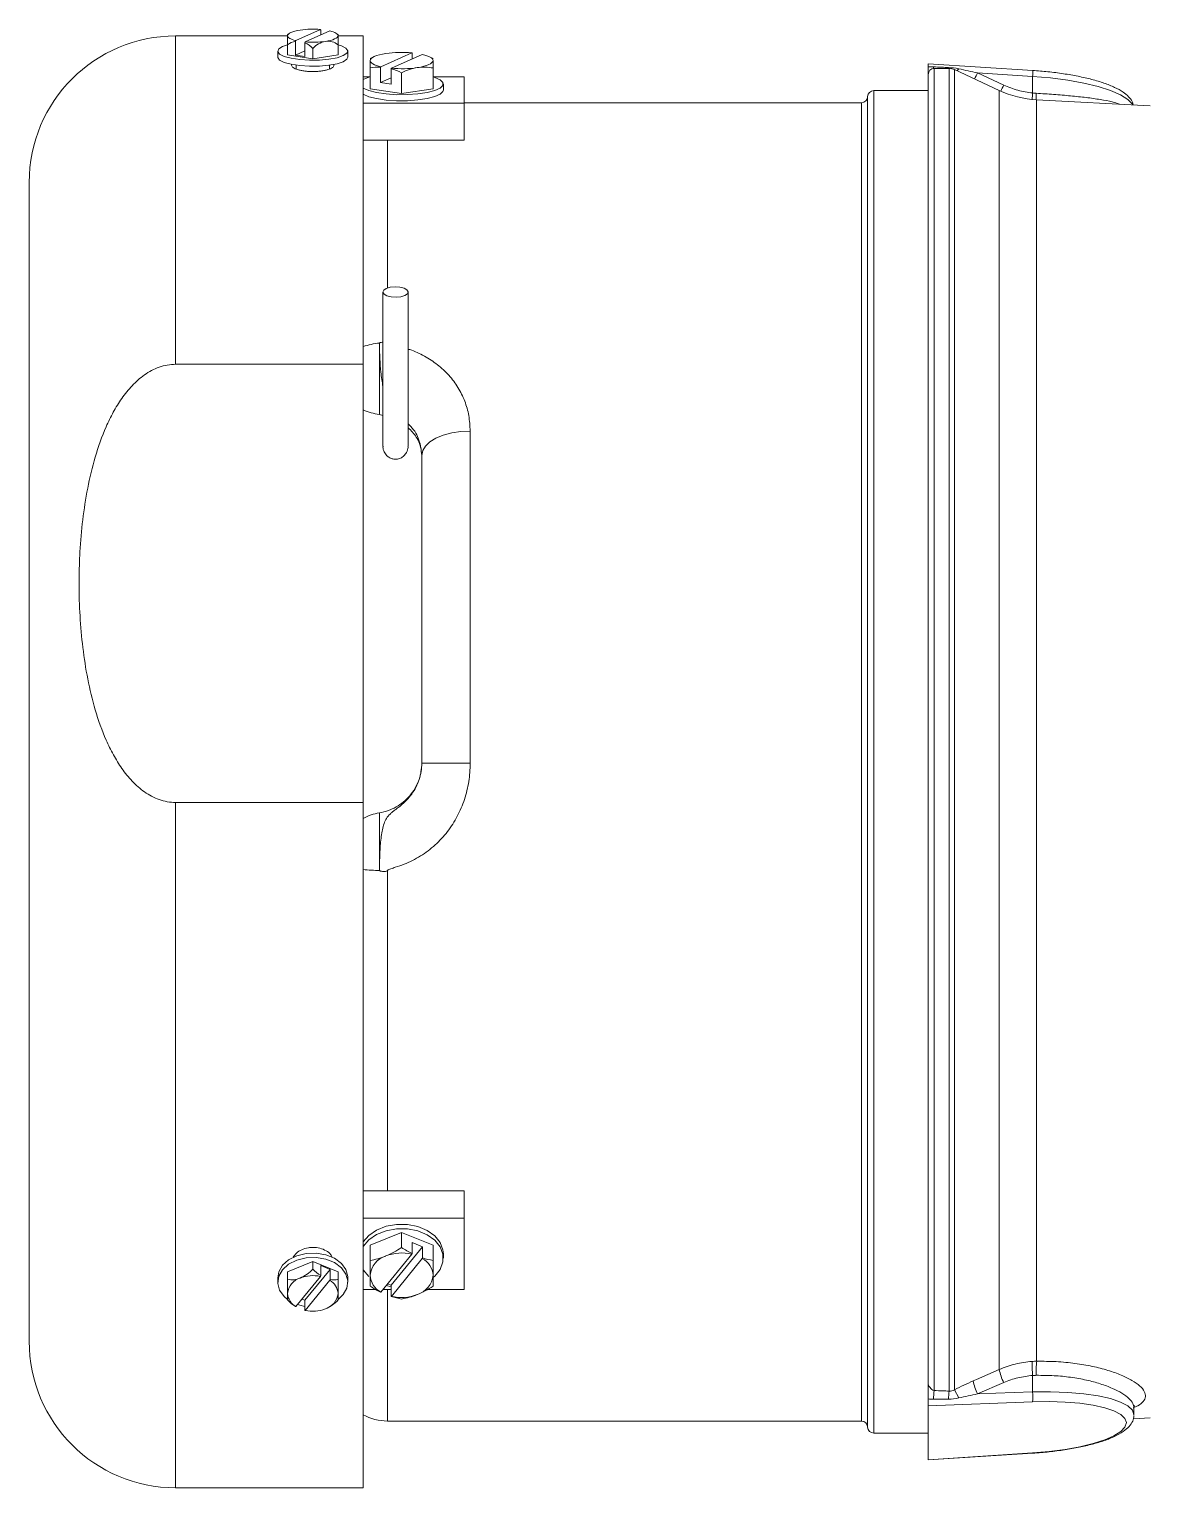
# Paper-space layout '_Top' of a CAD drawing. Header units: inches. Extents: x -11.6 to 6.2, y -5.7 to 3.6.
# Drawn here: x -11.62 to -6.07, y -3.6 to 3.63 of the extents above; entities that cross this region are included whole.
import ezdxf

# ---------------------------------------------------------------- set-up
doc = ezdxf.new("R2010")
doc.units = ezdxf.units.IN
doc.header["$MEASUREMENT"] = 0

psp = doc.layouts.new('_Top')

# ---------------------------------------------------------------- linework, layer by layer
at = {"color": 7, "linetype": 'Continuous', "lineweight": 15}
for p, q in [((-10.1744, 3.6278), (-10.2964, 3.573)), ((-10.1276, 3.6208), (-10.2496, 3.5661)), ((-10.1729, 3.6005), (-10.1729, 3.6252)), ((-10.337, 3.5959), (-10.892, 3.5959)), ((-10.337, 3.6007), (-10.337, 3.5019)), ((-10.2979, 3.5009), (-10.2979, 3.5691)), ((-10.2511, 3.5621), (-10.2511, 3.4939)), ((-10.087, 3.6007), (-10.087, 3.5019)), ((-9.962, 3.5959), (-10.087, 3.5959)), ((-9.962, 3.5959), (-9.962, -3.5959)), ((-10.386, 3.5206), (-10.386, 3.4907)), ((-10.337, 3.5019), (-10.212, 3.4832)), ((-10.2511, 3.5219), (-10.2979, 3.5009)), ((-10.2511, 3.4939), (-10.2979, 3.5009)), ((-10.212, 3.5335), (-10.212, 3.4832)), ((-10.212, 3.4832), (-10.087, 3.5019)), ((-10.038, 3.4907), (-10.038, 3.5206)), ((-9.9102, 3.4926), (-9.928, 3.4838)), ((-9.8745, 3.4434), (-9.7214, 3.5121)), ((-9.6695, 3.5043), (-9.8226, 3.4357)), ((-9.72, 3.5111), (-9.72, 3.4817)), ((-9.616, 3.4838), (-9.6338, 3.4926)), ((-10.317, 3.4547), (-10.317, 3.4504)), ((-10.294, 3.4509), (-10.294, 3.4314)), ((-10.13, 3.432), (-10.13, 3.4509)), ((-10.107, 3.4504), (-10.107, 3.4547)), ((-9.928, 3.3346), (-9.928, 3.4371)), ((-9.876, 3.3655), (-9.876, 3.4412)), ((-9.824, 3.4334), (-9.824, 3.3577)), ((-9.772, 3.3113), (-9.772, 3.4138)), ((-9.616, 3.3346), (-9.616, 3.4371)), ((-6.6438, 3.4246), (-7.162, 3.4578)), ((-7.162, 3.442), (-7.162, 3.4578)), ((-7.162, 3.405), (-7.162, -3.0801)), ((-7.0574, 3.435), (-7.132, 3.435)), ((-6.8095, 3.3256), (-7.032, 3.4294)), ((-6.9172, 3.4125), (-6.7873, 3.3525)), ((-6.6443, 3.395), (-6.9172, 3.4125)), ((-9.962, 3.3927), (-9.9295, 3.3927)), ((-9.928, 3.3346), (-9.772, 3.3113)), ((-9.876, 3.3655), (-9.824, 3.3888)), ((-9.824, 3.3577), (-9.876, 3.3655)), ((-9.772, 3.3113), (-9.616, 3.3346)), ((-9.6145, 3.3927), (-9.462, 3.3927)), ((-9.565, 3.328), (-9.565, 3.358)), ((-9.462, 3.3927), (-9.462, 3.0798)), ((-7.162, 3.325), (-7.432, 3.325)), ((-6.6443, 3.3135), (-6.6443, 3.395)), ((-9.962, 3.2633), (-9.462, 3.2633)), ((-7.492, 3.265), (-9.462, 3.265)), ((-7.462, 3.295), (-7.462, -3.295)), ((-6.062, 3.25), (-6.6244, 3.2795)), ((-9.462, 3.0798), (-9.962, 3.0798)), ((-11.6179, -2.87), (-11.6179, 2.87)), ((-9.8645, 2.3273), (-9.8645, 1.5644)), ((-9.7395, 1.5645), (-9.7395, 2.3273)), ((-9.882, 1.7208), (-9.882, 2.0745)), ((-9.962, 1.9693), (-10.892, 1.9693)), ((-9.882, 1.7208), (-9.8645, 1.7164)), ((-9.432, 1.6385), (-9.432, -0.0069)), ((-9.672, -0.0064), (-9.672, 1.518)), ((-9.672, -0.0064), (-9.432, -0.0069)), ((-10.892, -0.2011), (-9.962, -0.2011)), ((-9.882, -0.538), (-9.882, -0.2524)), ((-9.842, -0.5403), (-9.842, -2.1251)), ((-9.462, -2.1251), (-9.962, -2.1251)), ((-9.462, -2.6131), (-9.462, -2.1251)), ((-9.962, -2.2595), (-9.462, -2.2595)), ((-9.772, -2.3308), (-9.928, -2.3945)), ((-9.772, -2.3308), (-9.772, -2.4058)), ((-9.616, -2.3945), (-9.772, -2.3308)), ((-9.72, -2.4357), (-9.72, -2.3803)), ((-9.72, -2.3803), (-9.668, -2.4016)), ((-9.928, -2.3945), (-9.928, -2.4695)), ((-9.8745, -2.6262), (-9.7214, -2.4387)), ((-9.668, -2.4016), (-9.824, -2.5926)), ((-9.668, -2.4016), (-9.668, -2.457)), ((-9.616, -2.3945), (-9.616, -2.4695)), ((-9.565, -2.4582), (-9.565, -2.4363)), ((-10.212, -2.4752), (-10.337, -2.5262)), ((-10.337, -2.5262), (-10.337, -2.6651)), ((-10.1261, -2.5138), (-10.2511, -2.6669)), ((-10.212, -2.512), (-10.212, -2.4752)), ((-10.212, -2.4752), (-10.087, -2.5262)), ((-10.1261, -2.5138), (-10.1729, -2.4947)), ((-10.1729, -2.4947), (-10.1729, -2.5446)), ((-10.1261, -2.5637), (-10.1261, -2.5138)), ((-10.087, -2.6651), (-10.087, -2.5262)), ((-9.962, -2.5163), (-9.935, -2.5485)), ((-9.6695, -2.4599), (-9.8226, -2.6474)), ((-10.386, -2.5553), (-10.386, -2.5773)), ((-10.1744, -2.5488), (-10.2964, -2.6983)), ((-10.1276, -2.5679), (-10.2496, -2.7174)), ((-10.1744, -2.5488), (-10.1729, -2.5446)), ((-10.1276, -2.5679), (-10.1261, -2.5637)), ((-10.038, -2.5773), (-10.038, -2.5553)), ((-9.8484, -2.5942), (-9.824, -2.5999)), ((-9.824, -2.5926), (-9.8413, -2.5855)), ((-9.824, -2.648), (-9.824, -2.5926)), ((-10.2511, -2.6669), (-10.2658, -2.6609)), ((-10.2511, -2.7168), (-10.2511, -2.6669)), ((-10.0613, -2.6388), (-10.087, -2.6628)), ((-9.962, -2.6131), (-9.8999, -2.6131)), ((-9.8638, -2.6131), (-9.824, -2.6131)), ((-9.6458, -2.6131), (-9.462, -2.6131)), ((-6.7873, -3.0746), (-6.9172, -3.1311)), ((-6.6443, -3.0395), (-6.6443, -3.121)), ((-7.162, -3.1555), (-7.162, -3.4578)), ((-6.6443, -3.1699), (-7.162, -3.1891)), ((-7.0108, -3.1507), (-7.032, -3.1101)), ((-6.9172, -3.1311), (-6.6443, -3.121)), ((-6.1451, -3.2544), (-6.062, -3.25)), ((-6.142, -3.2345), (-6.142, -3.1982)), ((-9.842, -3.265), (-7.492, -3.265)), ((-7.432, -3.325), (-7.162, -3.325)), ((-7.162, -3.4565), (-6.6443, -3.4232)), ((-7.162, -3.4578), (-6.6438, -3.4246)), ((-10.892, -3.5959), (-9.962, -3.5959))]:
    psp.add_line(p, q, dxfattribs=at)
at = {"color": 8, "linetype": 'Continuous', "lineweight": 15}
for p, q in [((-10.892, 3.5959), (-10.892, 1.9693)), ((-7.132, 3.435), (-7.132, -3.114)), ((-7.0612, 3.435), (-7.0616, 3.4393)), ((-7.0574, 3.435), (-7.0574, -3.1168)), ((-7.032, 3.4294), (-7.032, -3.1101)), ((-7.432, 3.325), (-7.432, -3.325)), ((-6.8095, 3.3256), (-6.8095, -3.0099)), ((-7.492, 3.265), (-7.492, -3.265)), ((-6.6244, 3.2795), (-6.6244, -2.9689)), ((-9.842, 3.0798), (-9.842, 2.3475)), ((-10.892, -0.2011), (-10.892, -3.5959)), ((-9.842, -2.6131), (-9.842, -3.265))]:
    psp.add_line(p, q, dxfattribs=at)
at = {"color": 7, "linetype": 'Continuous', "lineweight": 15, "flags": 128}
for points in [[(-10.2745, 3.6249), (-10.2881, 3.6226), (-10.3004, 3.6198), (-10.3112, 3.6166), (-10.3203, 3.6131), (-10.3275, 3.6093), (-10.3327, 3.6053), (-10.3359, 3.6011), (-10.337, 3.5969)], [(-10.087, 3.5969), (-10.0877, 3.6003), (-10.0897, 3.6036), (-10.093, 3.6068), (-10.0976, 3.6099), (-10.1034, 3.6129), (-10.1104, 3.6158), (-10.1185, 3.6184), (-10.1276, 3.6208)], [(-10.0613, 3.4981), (-10.0919, 3.488), (-10.1323, 3.4806), (-10.1791, 3.4764), (-10.2285, 3.4758), (-10.2767, 3.4788), (-10.3196, 3.4852), (-10.3537, 3.4945), (-10.3764, 3.5059), (-10.3858, 3.5185), (-10.3811, 3.5312), (-10.3627, 3.5431), (-10.337, 3.5519)], [(-10.337, 3.5969), (-10.3363, 3.5936), (-10.3343, 3.5902), (-10.331, 3.587), (-10.3264, 3.5839), (-10.3206, 3.5809), (-10.3136, 3.578), (-10.3055, 3.5754), (-10.2964, 3.573)], [(-10.1495, 3.5689), (-10.1359, 3.5712), (-10.1236, 3.574), (-10.1128, 3.5772), (-10.1037, 3.5807), (-10.0965, 3.5845), (-10.0913, 3.5885), (-10.0881, 3.5927), (-10.087, 3.5969)], [(-10.087, 3.5519), (-10.0703, 3.5467), (-10.0476, 3.5353), (-10.0382, 3.5227), (-10.0429, 3.51), (-10.0613, 3.4981)], [(-10.0613, 3.4681), (-10.0919, 3.4581), (-10.1323, 3.4506), (-10.1791, 3.4464), (-10.2285, 3.4458), (-10.2767, 3.4488), (-10.3196, 3.4553), (-10.3537, 3.4645), (-10.3764, 3.4759), (-10.3858, 3.4885), (-10.386, 3.4907)], [(-10.038, 3.4907), (-10.0429, 3.48), (-10.0613, 3.4681)], [(-9.85, 3.5088), (-9.867, 3.5059), (-9.8823, 3.5024), (-9.8958, 3.4984), (-9.9071, 3.4941), (-9.9161, 3.4893), (-9.9227, 3.4843), (-9.9267, 3.4791), (-9.928, 3.4739)], [(-9.928, 3.4739), (-9.9271, 3.4696), (-9.9245, 3.4653), (-9.9201, 3.4612), (-9.914, 3.4572), (-9.9063, 3.4533), (-9.8971, 3.4497), (-9.8865, 3.4464), (-9.8745, 3.4434)], [(-9.694, 3.4389), (-9.677, 3.4418), (-9.6617, 3.4453), (-9.6482, 3.4493), (-9.6369, 3.4537), (-9.6279, 3.4584), (-9.6213, 3.4634), (-9.6173, 3.4686), (-9.616, 3.4739)], [(-9.616, 3.4739), (-9.6169, 3.4782), (-9.6195, 3.4824), (-9.6239, 3.4866), (-9.63, 3.4906), (-9.6377, 3.4944), (-9.6469, 3.498), (-9.6575, 3.5013), (-9.6695, 3.5043)], [(-9.962, 3.3367), (-9.9345, 3.3248), (-9.896, 3.3151), (-9.8491, 3.3082), (-9.7971, 3.3048), (-9.7433, 3.3049), (-9.6915, 3.3086), (-9.6451, 3.3156), (-9.6073, 3.3255), (-9.5806, 3.3376), (-9.5668, 3.351), (-9.5668, 3.3649), (-9.5806, 3.3784), (-9.6073, 3.3904), (-9.6145, 3.3927)], [(-9.9295, 3.3927), (-9.9345, 3.3912), (-9.962, 3.3792)], [(-9.962, 3.3068), (-9.9345, 3.2948), (-9.896, 3.2851), (-9.8491, 3.2783), (-9.7971, 3.2748), (-9.7433, 3.275), (-9.6915, 3.2787), (-9.6451, 3.2857), (-9.6073, 3.2956), (-9.5806, 3.3076), (-9.5668, 3.3211), (-9.565, 3.328)], [(-9.8444, 2.308), (-9.8588, 2.3163), (-9.8645, 2.3263), (-9.8606, 2.3364), (-9.8479, 2.3451), (-9.8281, 2.3511), (-9.8044, 2.3535), (-9.7803, 2.3519), (-9.7596, 2.3466), (-9.7452, 2.3383), (-9.7395, 2.3283), (-9.7434, 2.3182), (-9.7561, 2.3095), (-9.7759, 2.3034), (-9.7996, 2.3011), (-9.8237, 2.3027), (-9.8444, 2.308)], [(-9.432, 1.6385), (-9.4788, 1.6362), (-9.5238, 1.6293), (-9.5653, 1.6182), (-9.6017, 1.6032), (-9.6316, 1.585), (-9.6537, 1.5641), (-9.6674, 1.5415), (-9.672, 1.518)], [(-9.565, -2.4363), (-9.5668, -2.4173), (-9.5806, -2.3806), (-9.6073, -2.3476), (-9.6451, -2.3206), (-9.6915, -2.3014), (-9.7433, -2.2913), (-9.7971, -2.291), (-9.8491, -2.3004), (-9.896, -2.319), (-9.9345, -2.3456), (-9.962, -2.3782)], [(-9.6154, -2.554), (-9.6073, -2.5469), (-9.5806, -2.5139), (-9.5668, -2.4772), (-9.5668, -2.4392), (-9.5806, -2.4025), (-9.6073, -2.3695), (-9.6451, -2.3425), (-9.6915, -2.3233), (-9.7433, -2.3132), (-9.7971, -2.3129), (-9.8491, -2.3224), (-9.896, -2.341), (-9.9345, -2.3675), (-9.962, -2.4001), (-9.962, -2.4001)], [(-10.386, -2.5553), (-10.3811, -2.5263), (-10.3627, -2.4938), (-10.3321, -2.4663), (-10.2917, -2.446), (-10.2449, -2.4345), (-10.1955, -2.4329), (-10.1473, -2.4411), (-10.1044, -2.4586), (-10.0703, -2.484), (-10.0476, -2.5151), (-10.0382, -2.5495), (-10.038, -2.5553)], [(-10.337, -2.6628), (-10.3537, -2.6486), (-10.3764, -2.6175), (-10.3858, -2.5831), (-10.3811, -2.5482), (-10.3627, -2.5157), (-10.3321, -2.4882), (-10.2917, -2.4679), (-10.2449, -2.4564), (-10.1955, -2.4548), (-10.1473, -2.463), (-10.1044, -2.4805), (-10.0703, -2.5059), (-10.0476, -2.537), (-10.0382, -2.5714), (-10.0429, -2.6063), (-10.0613, -2.6388)], [(-10.2511, -2.6971), (-10.2767, -2.6915), (-10.2879, -2.688)], [(-6.9394, -3.0664), (-6.9233, -3.0594), (-6.8664, -3.0346), (-6.8095, -3.0099)], [(-6.6443, -3.4232), (-6.5625, -3.4162), (-6.4837, -3.4058), (-6.4102, -3.3923), (-6.3442, -3.3761), (-6.2873, -3.3577), (-6.2413, -3.3377), (-6.2075, -3.3165), (-6.1869, -3.2947), (-6.1799, -3.2731), (-6.1869, -3.2521), (-6.2075, -3.2325), (-6.2413, -3.2147), (-6.2873, -3.1993), (-6.3442, -3.1866), (-6.4102, -3.1772), (-6.4837, -3.1711), (-6.5625, -3.1687), (-6.6443, -3.1699)]]:
    psp.add_lwpolyline(points, dxfattribs=at)
at = {"color": 8, "linetype": 'Continuous', "lineweight": 15, "flags": 128}
for points in [[(-7.1356, 3.4348), (-7.1358, 3.4373), (-7.1362, 3.4424)], [(-6.1475, 3.2545), (-6.1495, 3.2579), (-6.1719, 3.2813), (-6.2085, 3.3041), (-6.2582, 3.3256), (-6.3197, 3.3453), (-6.3911, 3.3625), (-6.4706, 3.3767), (-6.5558, 3.3877), (-6.6443, 3.395)], [(-6.6443, -3.121), (-6.5558, -3.12), (-6.4706, -3.123), (-6.3911, -3.1298), (-6.3197, -3.1403), (-6.2582, -3.1542), (-6.2085, -3.1711), (-6.1719, -3.1905), (-6.1495, -3.2118), (-6.142, -3.2345)], [(-6.6438, -3.4246), (-6.6439, -3.4245), (-6.6443, -3.4232)]]:
    psp.add_lwpolyline(points, dxfattribs=at)
at = {"color": 7, "linetype": 'Continuous', "lineweight": 15}
for centre, radius, start, end in [((-10.2117, 3.1764), 0.4529, 85.27084, 97.96967), ((-10.2609, 3.5767), 0.1004, 28.82732, 30.52776), ((-10.892, 2.87), 0.7259, 90, 180), ((-10.212, 3.4907), 0.1665, 136.8483, 138.65222), ((-10.2878, 3.4923), 0.0775, 97.48333, 129.41826), ((-10.0377, 3.4732), 0.2773, 158.90335, 159.76722), ((-9.9909, 3.4662), 0.2773, 158.90335, 159.76722), ((-10.2968, 3.4588), 0.1129, 41.37472, 66.16853), ((-10.2123, 4.0174), 0.4529, 265.27084, 277.96967), ((-10.1315, 3.4642), 0.1062, 99.76074, 139.29898), ((-10.1369, 3.4909), 0.079, 50.85032, 99.18675), ((-10.212, 3.4907), 0.1665, 41.34778, 43.1517), ((-9.7716, 2.9486), 0.5657, 84.91186, 97.96618), ((-9.7724, 3.9991), 0.5657, 264.91186, 277.96618), ((-7.132, 3.405), 0.03, 90, 180), ((-7.0574, 3.375), 0.06, 65, 90), ((-7.432, 3.295), 0.03, 90, 180), ((-6.5982, 3.7788), 0.5, 245, 267), ((-7.492, 3.295), 0.03, 270, 0), ((-9.8468, 1.7213), 0.355, 95.69226, 108.93909), ((-9.8498, 0.7389), 1.2773, 264.96195, 268.55681), ((-9.8178, -2.5535), 0.1107, 106.92966, 174.60729), ((-9.7718, -2.6461), 0.2134, 76.35284, 111.49944), ((-10.3416, -2.3964), 0.1737, 292.73882, 318.27968), ((-10.0796, -2.3933), 0.1778, 221.89101, 238.37202), ((-9.7167, -2.5491), 0.1009, 3.41272, 62.08478), ((-10.2487, -2.6415), 0.0887, 106.92966, 174.60729), ((-10.3151, -2.4692), 0.0963, 256.84529, 294.91162), ((-10.2118, -2.7156), 0.1709, 77.33371, 111.50432), ((-10.1668, -2.6376), 0.0799, 3.18873, 60.6281), ((-10.108, -2.4847), 0.0811, 257.11516, 285.02735), ((-9.8273, -2.537), 0.1009, 183.41272, 242.08478), ((-9.7262, -2.5326), 0.1107, 286.92966, 354.60729), ((-10.2572, -2.6287), 0.0799, 183.18873, 240.6281), ((-10.2046, -2.5463), 0.1778, 221.89101, 238.37202), ((-10.1753, -2.6248), 0.0887, 286.92966, 354.60729), ((-10.2166, -2.5495), 0.1737, 292.73882, 318.27968), ((-9.7722, -2.44), 0.2134, 256.35284, 291.49944), ((-10.2897, -2.6789), 0.0206, 246.58662, 250.99928), ((-10.2429, -2.698), 0.0206, 246.58662, 250.99928), ((-10.2122, -2.5506), 0.1709, 257.33371, 291.50432), ((-10.892, -2.87), 0.7259, 180, 270), ((-6.5809, -2.9676), 0.2326, 190.48446, 207.40582), ((-6.1346, -2.9848), 0.5126, 178.33901, 186.12572), ((-6.2184, -3.0155), 0.4086, 173.44286, 183.23425), ((-6.7109, -3.0242), 0.2323, 190.46511, 207.41078), ((-6.7895, -3.1691), 0.3469, 170.86832, 178.02759), ((-6.7546, -3.1693), 0.3073, 170.14809, 177.62196), ((-6.964, -3.1455), 0.3207, 355.62573, 4.37427), ((-9.842, -3.015), 0.25, 241.3146, 270), ((-7.492, -3.295), 0.03, 0, 90), ((-7.432, -3.295), 0.03, 180, 270)]:
    psp.add_arc(centre, radius, start, end, dxfattribs=at)
at = {"color": 8, "linetype": 'Continuous', "lineweight": 15}
for centre, radius, start, end in [((-7.0903, 3.485), 0.095, 319.26366, 326.7961), ((-7.3767, 3.6308), 0.5088, 330.8476, 334.59372), ((-6.7857, 3.412), 0.1424, 353.13138, 5.05287), ((-7.2222, 3.5581), 0.4811, 330.67752, 334.69227), ((-5.4674, 3.2007), 1.1823, 174.52687, 176.09692), ((-6.1864, 3.2918), 0.4405, 177.38023, 181.58364)]:
    psp.add_arc(centre, radius, start, end, dxfattribs=at)
at = {"color": 7, "linetype": 'Continuous', "lineweight": 15}
for points, knots in [([(-9.928, 3.4739), (-9.928, 3.4699), (-9.928, 3.4647), (-9.928, 3.4522), (-9.928, 3.445), (-9.928, 3.4371)], [0, 0, 0, 0, 0.5, 0.5, 1, 1, 1, 1]), ([(-10.317, 3.4504), (-10.317, 3.4484), (-10.3163, 3.4465), (-10.3137, 3.4427), (-10.3116, 3.4407), (-10.3064, 3.437), (-10.3031, 3.4352), (-10.2955, 3.4318), (-10.2911, 3.4302), (-10.2814, 3.4273), (-10.2761, 3.426), (-10.2647, 3.4236), (-10.2585, 3.4226), (-10.2459, 3.421), (-10.2393, 3.4204), (-10.2257, 3.4196), (-10.2189, 3.4193), (-10.2052, 3.4193), (-10.1983, 3.4196), (-10.1848, 3.4204), (-10.1782, 3.421), (-10.1655, 3.4226), (-10.1594, 3.4236), (-10.148, 3.4259), (-10.1427, 3.4273), (-10.1329, 3.4302), (-10.1285, 3.4318), (-10.1209, 3.4352), (-10.1176, 3.437), (-10.1124, 3.4407), (-10.1104, 3.4426), (-10.1077, 3.4465), (-10.107, 3.4484), (-10.107, 3.4504)], [0, 0, 0, 0, 0.0625, 0.0625, 0.125, 0.125, 0.1875, 0.1875, 0.25, 0.25, 0.3125, 0.3125, 0.375, 0.375, 0.4375, 0.4375, 0.5, 0.5, 0.5625, 0.5625, 0.625, 0.625, 0.6875, 0.6875, 0.75, 0.75, 0.8125, 0.8125, 0.875, 0.875, 0.9375, 0.9375, 1, 1, 1, 1]), ([(-9.694, 3.4389), (-9.6808, 3.4409), (-9.6675, 3.4416), (-9.6416, 3.4408), (-9.6287, 3.4393), (-9.616, 3.4371)], [0, 0, 0, 0, 0.5, 0.5, 1, 1, 1, 1]), ([(-7.162, 3.442), (-7.162, 3.4364), (-7.162, 3.4316), (-7.162, 3.4232), (-7.162, 3.4196), (-7.162, 3.4131), (-7.162, 3.4104), (-7.162, 3.4054), (-7.162, 3.4035), (-7.162, 3.3988), (-7.162, 3.3961), (-7.162, 3.3932)], [0, 0, 0, 0, 0.25, 0.25, 0.5, 0.5, 0.75, 0.75, 0.875, 0.875, 1, 1, 1, 1]), ([(-7.1362, 3.4424), (-7.1225, 3.4418), (-7.1087, 3.4412), (-7.095, 3.4407), (-7.0839, 3.4402), (-7.0727, 3.4397), (-7.0616, 3.4393)], [0, 0, 0, 0, 0.001049059, 0.001049059, 0.001049059, 0.001898795, 0.001898795, 0.001898795, 0.001898795]), ([(-6.1461, 3.2544), (-6.1476, 3.2601), (-6.1516, 3.2756), (-6.1691, 3.2965), (-6.1967, 3.3195), (-6.2368, 3.3416), (-6.289, 3.3625), (-6.3501, 3.3808), (-6.4179, 3.3964), (-6.4912, 3.409), (-6.567, 3.4188), (-6.6187, 3.4227), (-6.6438, 3.4246)], [0, 0, 0, 0, 0.047704, 0.129737, 0.226336, 0.340155, 0.455778, 0.568168, 0.67865, 0.788123, 0.89706, 1, 1, 1, 1]), ([(-6.7873, 3.3525), (-6.7646, 3.342), (-6.7413, 3.3335), (-6.6936, 3.3205), (-6.6692, 3.316), (-6.6443, 3.3135)], [0, 0, 0, 0, 0.5, 0.5, 1, 1, 1, 1]), ([(-10.892, 1.9693), (-10.9058, 1.9693), (-10.9196, 1.968), (-10.9468, 1.9632), (-10.9604, 1.9596), (-10.9864, 1.9504), (-10.999, 1.9449), (-11.0234, 1.932), (-11.0352, 1.9247), (-11.0687, 1.9011), (-11.0889, 1.883), (-11.1169, 1.8534), (-11.1259, 1.8431), (-11.1429, 1.8221), (-11.151, 1.8113), (-11.1741, 1.7783), (-11.188, 1.7555), (-11.2137, 1.7086), (-11.2255, 1.6844), (-11.2579, 1.6108), (-11.2755, 1.5607), (-11.3053, 1.4591), (-11.3175, 1.4076), (-11.3378, 1.3037), (-11.3459, 1.2511), (-11.3585, 1.1456), (-11.3631, 1.0927), (-11.3676, 1.0133), (-11.3687, 0.9868), (-11.3698, 0.947), (-11.3701, 0.9337), (-11.3704, 0.9072), (-11.3705, 0.8938), (-11.3703, 0.7749), (-11.3644, 0.67), (-11.3455, 0.5141), (-11.3374, 0.4623), (-11.3173, 0.3594), (-11.3051, 0.3082), (-11.2752, 0.2067), (-11.2573, 0.156), (-11.2251, 0.0829), (-11.2134, 0.059), (-11.1877, 0.0122), (-11.1737, -0.0107), (-11.1426, -0.0549), (-11.1258, -0.076), (-11.0979, -0.1053), (-11.0881, -0.1148), (-11.0676, -0.1327), (-11.0569, -0.1412), (-11.0346, -0.1568), (-11.023, -0.164), (-10.9989, -0.1767), (-10.9862, -0.1823), (-10.9602, -0.1915), (-10.9469, -0.195), (-10.9198, -0.1998), (-10.9058, -0.2011), (-10.892, -0.2011)], [0, 0, 0, 0, 0.015625, 0.015625, 0.03125, 0.03125, 0.046875, 0.046875, 0.0625, 0.0625, 0.09375, 0.09375, 0.109375, 0.109375, 0.125, 0.125, 0.15625, 0.15625, 0.1875, 0.1875, 0.25, 0.25, 0.3125, 0.3125, 0.375, 0.375, 0.4375, 0.4375, 0.46875, 0.46875, 0.484375, 0.484375, 0.5, 0.5, 0.625, 0.625, 0.6875, 0.6875, 0.75, 0.75, 0.8125, 0.8125, 0.84375, 0.84375, 0.875, 0.875, 0.90625, 0.90625, 0.921875, 0.921875, 0.9375, 0.9375, 0.953125, 0.953125, 0.96875, 0.96875, 0.984375, 0.984375, 1, 1, 1, 1]), ([(-9.7395, 1.6552), (-9.7248, 1.6405), (-9.6919, 1.6078), (-9.6741, 1.5554), (-9.6725, 1.5218), (-9.672, 1.5122)], [0, 0, 0, 0, 0.367956, 0.820722, 1, 1, 1, 1]), ([(-9.8444, 1.5167), (-9.8494, 1.523), (-9.8594, 1.5354), (-9.8651, 1.5527), (-9.8639, 1.5623), (-9.8636, 1.5644)], [0, 0, 0, 0, 0.43884, 0.875812, 1, 1, 1, 1]), ([(-9.7403, 1.5644), (-9.7401, 1.5623), (-9.7389, 1.5515), (-9.7457, 1.5337), (-9.7593, 1.5153), (-9.777, 1.5034), (-9.7964, 1.4983), (-9.8153, 1.4998), (-9.8318, 1.5061), (-9.8402, 1.5131), (-9.8444, 1.5167)], [0, 0, 0, 0, 0.049042, 0.241108, 0.399556, 0.53056, 0.662266, 0.777145, 0.887227, 1, 1, 1, 1]), ([(-9.672, -0.0055), (-9.672, -0.0201), (-9.6733, -0.0347), (-9.6771, -0.0565), (-9.6787, -0.0638), (-9.6826, -0.078), (-9.6848, -0.085), (-9.6923, -0.1056), (-9.6986, -0.1188), (-9.7134, -0.1444), (-9.722, -0.1565), (-9.7409, -0.1787), (-9.7513, -0.189), (-9.7742, -0.2079), (-9.7863, -0.2162), (-9.8118, -0.2306), (-9.8252, -0.2367), (-9.8532, -0.2465), (-9.8674, -0.2501), (-9.882, -0.2524)], [0, 0, 0, 0, 0.125, 0.125, 0.1875, 0.1875, 0.25, 0.25, 0.375, 0.375, 0.5, 0.5, 0.625, 0.625, 0.75, 0.75, 0.875, 0.875, 1, 1, 1, 1]), ([(-9.8816, -0.5386), (-9.8816, -0.5114), (-9.881, -0.4834), (-9.8786, -0.429), (-9.8768, -0.4028), (-9.8725, -0.3663), (-9.8709, -0.3548), (-9.8668, -0.333), (-9.8644, -0.3226), (-9.8584, -0.3033), (-9.8549, -0.2945), (-9.8459, -0.2779), (-9.8403, -0.2702), (-9.8297, -0.2591), (-9.8258, -0.2555), (-9.8173, -0.2482), (-9.8128, -0.2446), (-9.8032, -0.2373), (-9.7982, -0.2335), (-9.788, -0.2257), (-9.7828, -0.2216), (-9.7674, -0.209), (-9.7574, -0.2001), (-9.7387, -0.1807), (-9.7298, -0.1702), (-9.7138, -0.1481), (-9.7067, -0.1365), (-9.6943, -0.1123), (-9.689, -0.0997), (-9.6763, -0.0606), (-9.672, -0.0338), (-9.672, -0.0064)], [0, 0, 0, 0, 0.125, 0.125, 0.25, 0.25, 0.3125, 0.3125, 0.375, 0.375, 0.4375, 0.4375, 0.5, 0.5, 0.53125, 0.53125, 0.5625, 0.5625, 0.59375, 0.59375, 0.625, 0.625, 0.6875, 0.6875, 0.75, 0.75, 0.8125, 0.8125, 0.875, 0.875, 1, 1, 1, 1]), ([(-9.432, -0.0069), (-9.432, -0.0375), (-9.4344, -0.0676), (-9.4439, -0.1272), (-9.451, -0.1567), (-9.4701, -0.2145), (-9.4819, -0.2423), (-9.503, -0.2822), (-9.5105, -0.2952), (-9.5268, -0.3207), (-9.5356, -0.3332), (-9.5633, -0.3692), (-9.5837, -0.3914), (-9.6171, -0.4217), (-9.6287, -0.4313), (-9.6528, -0.4496), (-9.6654, -0.4582), (-9.7042, -0.4822), (-9.7316, -0.4959), (-9.7741, -0.5127), (-9.7885, -0.5176), (-9.8103, -0.5246), (-9.8176, -0.5268), (-9.8284, -0.5304), (-9.8321, -0.5316), (-9.8373, -0.5338), (-9.8391, -0.5346), (-9.8414, -0.5362), (-9.8422, -0.5368), (-9.8428, -0.5381), (-9.8429, -0.5386), (-9.8426, -0.5395), (-9.8423, -0.5399), (-9.842, -0.5403)], [0, 0, 0, 0, 0.125, 0.125, 0.25, 0.25, 0.375, 0.375, 0.4375, 0.4375, 0.5, 0.5, 0.625, 0.625, 0.6875, 0.6875, 0.75, 0.75, 0.875, 0.875, 0.9375, 0.9375, 0.96875, 0.96875, 0.984375, 0.984375, 0.992188, 0.992188, 0.996094, 0.996094, 0.998047, 0.998047, 1, 1, 1, 1]), ([(-9.962, -0.2798), (-9.9497, -0.2731), (-9.9366, -0.2673), (-9.9098, -0.2581), (-9.8961, -0.2547), (-9.882, -0.2524)], [0, 0, 0, 0, 0.5, 0.5, 1, 1, 1, 1]), ([(-9.8816, -0.5386), (-9.8811, -0.5393), (-9.8803, -0.5397), (-9.8787, -0.5403), (-9.8779, -0.5406), (-9.8755, -0.5413), (-9.8738, -0.5416), (-9.8688, -0.5423), (-9.8654, -0.5426), (-9.8587, -0.5427), (-9.8553, -0.5426), (-9.8486, -0.542), (-9.8452, -0.5414), (-9.842, -0.5403)], [0, 0, 0, 0, 0.0625, 0.0625, 0.125, 0.125, 0.25, 0.25, 0.5, 0.5, 0.75, 0.75, 1, 1, 1, 1]), ([(-10.3087, -2.4533), (-10.3042, -2.4464), (-10.2945, -2.4316), (-10.2677, -2.415), (-10.2386, -2.4063), (-10.2077, -2.4039), (-10.1765, -2.4077), (-10.1456, -2.4208), (-10.1241, -2.437), (-10.1181, -2.4493), (-10.1161, -2.4535)], [0, 0, 0, 0, 0.125813, 0.268219, 0.41057, 0.499917, 0.642046, 0.784172, 0.92641, 1, 1, 1, 1]), ([(-9.85, -2.4475), (-9.8632, -2.4529), (-9.8765, -2.4574), (-9.9024, -2.4646), (-9.9153, -2.4673), (-9.928, -2.4695)], [0, 0, 0, 0, 0.5, 0.5, 1, 1, 1, 1]), ([(-9.616, -2.543), (-9.616, -2.5322), (-9.616, -2.5205), (-9.616, -2.4959), (-9.616, -2.4829), (-9.616, -2.4695)], [0, 0, 0, 0, 0.5, 0.5, 1, 1, 1, 1]), ([(-9.928, -2.543), (-9.928, -2.5539), (-9.928, -2.5637), (-9.928, -2.5815), (-9.928, -2.5895), (-9.928, -2.5969)], [0, 0, 0, 0, 0.5, 0.5, 1, 1, 1, 1]), ([(-9.694, -2.6386), (-9.6808, -2.6332), (-9.6675, -2.6268), (-9.6416, -2.6128), (-9.6287, -2.6051), (-9.616, -2.5969)], [0, 0, 0, 0, 0.5, 0.5, 1, 1, 1, 1]), ([(-6.8095, -3.0099), (-6.7838, -2.9988), (-6.7574, -2.9899), (-6.7031, -2.9765), (-6.6752, -2.9721), (-6.647, -2.9699)], [0, 0, 0, 0, 0.5, 0.5, 1, 1, 1, 1]), ([(-7.162, -3.0801), (-7.162, -3.0808), (-7.1619, -3.0816), (-7.1612, -3.0842), (-7.1606, -3.0859), (-7.1587, -3.0899), (-7.1576, -3.0921), (-7.1551, -3.0961), (-7.1538, -3.0979), (-7.1498, -3.1032), (-7.1469, -3.1063), (-7.1404, -3.1114), (-7.1366, -3.1135), (-7.132, -3.114)], [0, 0, 0, 0, 0.125, 0.125, 0.25, 0.25, 0.375, 0.375, 0.5, 0.5, 0.75, 0.75, 1, 1, 1, 1]), ([(-7.162, -3.1555), (-7.162, -3.1486), (-7.162, -3.142), (-7.162, -3.1292), (-7.162, -3.1231), (-7.162, -3.1114), (-7.162, -3.1058), (-7.162, -3.0969), (-7.162, -3.0938), (-7.162, -3.0871), (-7.162, -3.0836), (-7.162, -3.0801)], [0, 0, 0, 0, 0.25, 0.25, 0.5, 0.5, 0.75, 0.75, 0.875, 0.875, 1, 1, 1, 1]), ([(-6.6443, -3.0395), (-6.6692, -3.0413), (-6.6936, -3.0452), (-6.7413, -3.0569), (-6.7646, -3.0648), (-6.7873, -3.0746)], [0, 0, 0, 0, 0.5, 0.5, 1, 1, 1, 1]), ([(-7.0616, -3.1566), (-7.0727, -3.1567), (-7.0839, -3.1567), (-7.095, -3.1568), (-7.1087, -3.1569), (-7.1225, -3.157), (-7.1362, -3.1571)], [0, 0, 0, 0, 0.000849736, 0.000849736, 0.000849736, 0.001898795, 0.001898795, 0.001898795, 0.001898795]), ([(-7.132, -3.114), (-7.1183, -3.1145), (-7.1045, -3.115), (-7.0908, -3.1155), (-7.0796, -3.1159), (-7.0685, -3.1163), (-7.0574, -3.1168)], [0, 0, 0, 0, 0.001051433, 0.001051433, 0.001051433, 0.001903169, 0.001903169, 0.001903169, 0.001903169]), ([(-7.0574, -3.1168), (-7.0529, -3.1171), (-7.0483, -3.1166), (-7.0398, -3.1142), (-7.0358, -3.1124), (-7.032, -3.1101)], [0, 0, 0, 0, 0.5, 0.5, 1, 1, 1, 1]), ([(-6.6438, -3.4246), (-6.6299, -3.4236), (-6.5895, -3.4207), (-6.5237, -3.4135), (-6.4489, -3.4022), (-6.3792, -3.388), (-6.3162, -3.3712), (-6.2609, -3.352), (-6.2142, -3.3301), (-6.1791, -3.3067), (-6.1561, -3.2812), (-6.1433, -3.2575), (-6.1434, -3.2424), (-6.1435, -3.2375)], [0, 0, 0, 0, 0.054391, 0.158017, 0.261843, 0.365968, 0.470641, 0.576293, 0.683726, 0.79448, 0.885631, 0.96235, 1, 1, 1, 1]), ([(-6.1417, -3.1978), (-6.1418, -3.1968), (-6.1423, -3.1932), (-6.1381, -3.187), (-6.1396, -3.1884), (-6.1398, -3.1886)], [0, 0, 0, 0, 0.230567, 0.889907, 1, 1, 1, 1])]:
    psp.add_open_spline(points, degree=3, knots=knots, dxfattribs=at)
for points in [[(-9.7214, 3.5121), (-9.721, 3.5118), (-9.7205, 3.5114), (-9.72, 3.5111)], [(-9.616, 3.4371), (-9.616, 3.4529), (-9.616, 3.4659), (-9.616, 3.4739)], [(-9.876, 3.4412), (-9.8938, 3.4417), (-9.911, 3.44), (-9.928, 3.4371)], [(-9.876, 3.4412), (-9.8755, 3.4419), (-9.875, 3.4427), (-9.8745, 3.4434)], [(-9.8226, 3.4357), (-9.823, 3.4349), (-9.8235, 3.4342), (-9.824, 3.4334)], [(-9.772, 3.4138), (-9.789, 3.4218), (-9.8065, 3.4287), (-9.824, 3.4334)], [(-9.772, 3.4138), (-9.7465, 3.4258), (-9.7206, 3.4349), (-9.694, 3.4389)], [(-7.162, 3.442), (-7.1534, 3.4426), (-7.1448, 3.4427), (-7.1362, 3.4424)], [(-7.0616, 3.4393), (-7.0445, 3.4385), (-7.0275, 3.4365), (-7.0108, 3.433)], [(-7.0108, 3.433), (-6.9796, 3.4262), (-6.9484, 3.4194), (-6.9172, 3.4125)], [(-6.6443, 3.3135), (-6.6383, 3.3128), (-6.6324, 3.3123), (-6.6264, 3.3119)], [(-9.8816, 2.075), (-9.8817, 2.0748), (-9.8819, 2.0746), (-9.882, 2.0745)], [(-9.882, 1.7208), (-9.9102, 1.7246), (-9.9369, 1.7321), (-9.962, 1.7433)], [(-9.8816, -0.5386), (-9.8817, -0.5384), (-9.8819, -0.5382), (-9.882, -0.538)], [(-9.772, -2.4058), (-9.7975, -2.4223), (-9.8234, -2.4367), (-9.85, -2.4475)], [(-9.72, -2.4357), (-9.7378, -2.4269), (-9.755, -2.4168), (-9.772, -2.4058)], [(-9.7214, -2.4387), (-9.721, -2.4377), (-9.7205, -2.4367), (-9.72, -2.4357)], [(-9.928, -2.4695), (-9.928, -2.4964), (-9.928, -2.5213), (-9.928, -2.543)], [(-9.668, -2.457), (-9.6685, -2.4579), (-9.669, -2.4589), (-9.6695, -2.4599)], [(-9.616, -2.4695), (-9.633, -2.4666), (-9.6505, -2.4626), (-9.668, -2.457)], [(-9.876, -2.6268), (-9.8938, -2.618), (-9.911, -2.6078), (-9.928, -2.5969)], [(-9.616, -2.5969), (-9.616, -2.5821), (-9.616, -2.5647), (-9.616, -2.543)], [(-9.876, -2.6268), (-9.8755, -2.6266), (-9.875, -2.6264), (-9.8745, -2.6262)], [(-9.8226, -2.6474), (-9.823, -2.6476), (-9.8235, -2.6478), (-9.824, -2.648)], [(-9.772, -2.6606), (-9.789, -2.6576), (-9.8065, -2.6536), (-9.824, -2.648)], [(-9.772, -2.6606), (-9.7465, -2.6562), (-9.7206, -2.6494), (-9.694, -2.6386)], [(-6.647, -2.9699), (-6.6394, -2.9694), (-6.6319, -2.969), (-6.6244, -2.9689)], [(-7.032, -3.1101), (-7.0014, -3.0943), (-6.9705, -3.0799), (-6.9394, -3.0664)], [(-6.6264, -3.0386), (-6.6324, -3.0387), (-6.6383, -3.039), (-6.6443, -3.0395)], [(-7.1362, -3.1571), (-7.1448, -3.1572), (-7.1534, -3.1567), (-7.162, -3.1555)], [(-7.0108, -3.1507), (-7.0275, -3.1545), (-7.0445, -3.1565), (-7.0616, -3.1566)], [(-6.9172, -3.1311), (-6.9484, -3.1372), (-6.9796, -3.1436), (-7.0108, -3.1507)]]:
    psp.add_open_spline(points, degree=3, dxfattribs=at)
at = {"color": 8, "linetype": 'Continuous', "lineweight": 15}
for points, knots in [([(-6.6264, 3.3119), (-6.5976, 3.31), (-6.5391, 3.3061), (-6.4557, 3.2991), (-6.3775, 3.2909), (-6.3085, 3.2811), (-6.2524, 3.2704), (-6.2259, 3.2618), (-6.2143, 3.258)], [0, 0, 0, 0, 0.1710644, 0.3471597, 0.5182503, 0.694247, 0.8666315, 1, 1, 1, 1]), ([(-9.8816, 2.075), (-9.8814, 2.0752), (-9.8806, 2.0759), (-9.8759, 2.0776), (-9.8704, 2.0789), (-9.8656, 2.0788), (-9.8645, 2.0788)], [0, 0, 0, 0, 0.0513726, 0.1934799, 0.8127432, 1, 1, 1, 1]), ([(-9.8645, 1.8582), (-9.8683, 1.8822), (-9.8755, 1.928), (-9.879, 1.9854), (-9.8806, 2.0211), (-9.8812, 2.0416), (-9.8815, 2.0557), (-9.8816, 2.0671), (-9.8816, 2.0729), (-9.8816, 2.075)], [0, 0, 0, 0, 0.315684, 0.602324, 0.74867, 0.81701, 0.903799, 0.965258, 1, 1, 1, 1]), ([(-9.7395, 2.0446), (-9.7368, 2.0438), (-9.7082, 2.0354), (-9.658, 2.0105), (-9.592, 1.9684), (-9.5359, 1.916), (-9.4903, 1.8552), (-9.4572, 1.7879), (-9.436, 1.7151), (-9.4333, 1.6642), (-9.432, 1.6385)], [0, 0, 0, 0, 0.0138374, 0.1497727, 0.2866947, 0.427577, 0.5677529, 0.7116881, 0.8540442, 1, 1, 1, 1]), ([(-9.672, 1.518), (-9.6749, 1.5436), (-9.6808, 1.5948), (-9.7098, 1.6464), (-9.7349, 1.6698), (-9.7395, 1.6741)], [0, 0, 0, 0, 0.448376, 0.898266, 1, 1, 1, 1]), ([(-6.6244, -2.9689), (-6.5919, -2.9691), (-6.5268, -2.9695), (-6.4337, -2.9786), (-6.3472, -2.9934), (-6.2696, -3.0133), (-6.2033, -3.0371), (-6.1498, -3.0634), (-6.1113, -3.091), (-6.0885, -3.1184), (-6.0825, -3.1444), (-6.0937, -3.1682), (-6.115, -3.1865), (-6.1379, -3.1957), (-6.1459, -3.1989)], [0, 0, 0, 0, 0.08706, 0.17412, 0.260773, 0.347424, 0.434203, 0.520974, 0.607881, 0.69478, 0.781055, 0.867331, 0.953398, 1, 1, 1, 1]), ([(-6.1431, -3.198), (-6.1437, -3.1914), (-6.1451, -3.177), (-6.1655, -3.1529), (-6.1996, -3.1274), (-6.2478, -3.1025), (-6.307, -3.0803), (-6.3769, -3.0614), (-6.4542, -3.0476), (-6.5383, -3.0389), (-6.5967, -3.0387), (-6.6264, -3.0386)], [0, 0, 0, 0, 0.09596, 0.20826, 0.323867, 0.435515, 0.550357, 0.661175, 0.775155, 0.885952, 1, 1, 1, 1])]:
    psp.add_open_spline(points, degree=3, knots=knots, dxfattribs=at)

doc.saveas('drawing.dxf')
